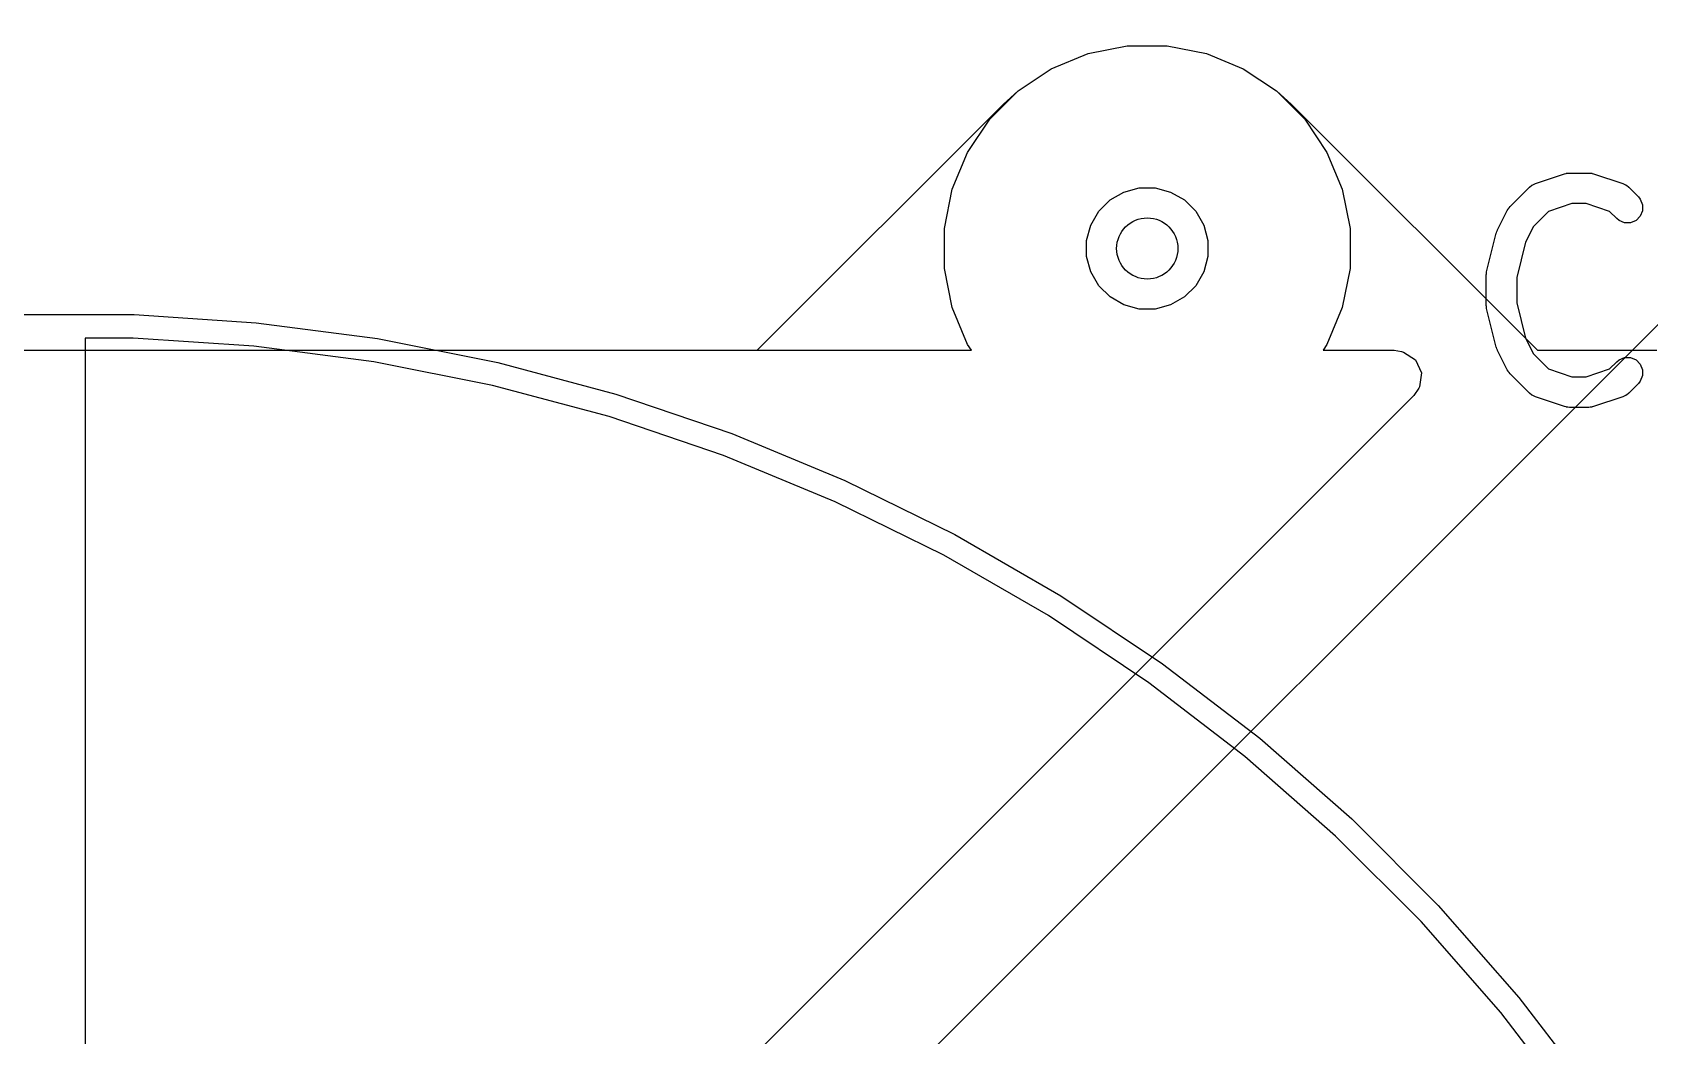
# Model space of a CAD drawing. Header units: inches. Extents: x 1.3 to 5.24, y -7.03 to -1.12.
# Drawn here: x 4.135 to 4.4475, y -4.5616 to -4.3677 of the extents above; entities that cross this region are included whole.
import ezdxf

# ---------------------------------------------------------------- set-up
doc = ezdxf.new("R2010")
doc.units = ezdxf.units.IN
doc.header["$MEASUREMENT"] = 0
for name, color, linetype, true_color in [('B.Cu', 153, 'CONTINUOUS', 0x4d7fc4), ('F.Cu', 13, 'CONTINUOUS', 0xc83434), ('F.Silkscreen', 41, 'CONTINUOUS', 0xf2eda1), ('In1.Cu', 91, 'CONTINUOUS', 0x7fc87f), ('In2.Cu', 33, 'CONTINUOUS', 0xce7d2c)]:
    doc.layers.add(name, color=color, linetype=linetype, true_color=true_color)

msp = doc.modelspace()

# ---------------------------------------------------------------- linework, layer by layer
at = {"layer": 'B.Cu', "linetype": 'CONTINUOUS'}
for p, q in [((4.24871, -4.62447), (4.50549, -4.36769)), ((4.33897, -4.37177), (4.34653, -4.37027)), ((4.34653, -4.37027), (4.35425, -4.37027)), ((4.35425, -4.37027), (4.36182, -4.37177)), ((4.33183, -4.37473), (4.33897, -4.37177)), ((4.36182, -4.37177), (4.36895, -4.37473)), ((4.32542, -4.37902), (4.33183, -4.37473)), ((4.36895, -4.37473), (4.37537, -4.37902)), ((4.32255, -4.38161), (4.32542, -4.37902)), ((4.37537, -4.37902), (4.38083, -4.38447)), ((4.27503, -4.42913), (4.32255, -4.38161)), ((4.38083, -4.38447), (4.38511, -4.39089)), ((4.38511, -4.39089), (4.38807, -4.39802)), ((4.38807, -4.39802), (4.38957, -4.40559)), ((4.38957, -4.40559), (4.38957, -4.41331)), ((4.38957, -4.41331), (4.38807, -4.42088)), ((4.38807, -4.42088), (4.38511, -4.42801)), ((3.82669, -4.42913), (4.27503, -4.42913)), ((4.38511, -4.42801), (4.38436, -4.42913)), ((4.38436, -4.42913), (4.39812, -4.42913)), ((4.39812, -4.42913), (4.3995, -4.42933)), ((4.3995, -4.42933), (4.39992, -4.42946)), ((4.39992, -4.42946), (4.40224, -4.43094)), ((4.40224, -4.43094), (4.40338, -4.43345)), ((4.40338, -4.43345), (4.40299, -4.43617)), ((4.40286, -4.43644), (4.40187, -4.43787)), ((4.40299, -4.43617), (4.40286, -4.43644)), ((4.40299, -4.43617), (4.40299, -4.43617)), ((4.40187, -4.43787), (4.22816, -4.61159))]:
    msp.add_line(p, q, dxfattribs=at)
at = {"layer": 'B.Cu'}
msp.add_circle((4.35039, -4.40945), 0.00591, dxfattribs=at)
at = {"layer": 'F.Cu', "linetype": 'CONTINUOUS'}
for p, q in [((4.33897, -4.37177), (4.34653, -4.37027)), ((4.34653, -4.37027), (4.35425, -4.37027)), ((4.35425, -4.37027), (4.36182, -4.37177)), ((4.33183, -4.37473), (4.33897, -4.37177)), ((4.36182, -4.37177), (4.36895, -4.37473)), ((4.32542, -4.37902), (4.33183, -4.37473)), ((4.36895, -4.37473), (4.37537, -4.37902)), ((4.31996, -4.38447), (4.32542, -4.37902)), ((4.37537, -4.37902), (4.37823, -4.38161)), ((4.37823, -4.38161), (4.42576, -4.42913)), ((4.31567, -4.39089), (4.31996, -4.38447)), ((4.31272, -4.39802), (4.31567, -4.39089)), ((4.31121, -4.40559), (4.31272, -4.39802)), ((4.31121, -4.41331), (4.31121, -4.40559)), ((4.31272, -4.42088), (4.31121, -4.41331)), ((4.31567, -4.42801), (4.31272, -4.42088)), ((3.5537, -4.42913), (4.31642, -4.42913)), ((4.31642, -4.42913), (4.31567, -4.42801)), ((4.42576, -4.42913), (4.44882, -4.42913))]:
    msp.add_line(p, q, dxfattribs=at)
at = {"layer": 'F.Cu'}
msp.add_circle((4.35039, -4.40945), 0.00591, dxfattribs=at)
at = {"layer": 'F.Silkscreen', "linetype": 'CONTINUOUS'}
for p, q in [((4.42539, -4.3969), (4.43101, -4.39503)), ((4.43101, -4.39503), (4.4313, -4.39496)), ((4.4313, -4.39496), (4.43137, -4.39493)), ((4.43137, -4.39493), (4.43147, -4.39492)), ((4.43147, -4.39492), (4.43158, -4.3949)), ((4.43158, -4.3949), (4.43165, -4.3949)), ((4.43165, -4.3949), (4.43195, -4.39487)), ((4.43195, -4.39487), (4.4357, -4.39487)), ((4.4357, -4.39487), (4.43599, -4.3949)), ((4.43599, -4.3949), (4.43606, -4.3949)), ((4.43606, -4.3949), (4.43617, -4.39492)), ((4.43617, -4.39492), (4.43627, -4.39493)), ((4.43627, -4.39493), (4.43634, -4.39496)), ((4.43634, -4.39496), (4.43663, -4.39503)), ((4.43663, -4.39503), (4.44225, -4.3969)), ((4.42048, -4.40136), (4.42423, -4.39761)), ((4.42423, -4.39761), (4.42468, -4.39725)), ((4.42468, -4.39725), (4.42478, -4.39721)), ((4.42478, -4.39721), (4.42486, -4.39714)), ((4.42486, -4.39714), (4.42539, -4.3969)), ((4.44225, -4.3969), (4.44278, -4.39714)), ((4.44278, -4.39714), (4.44286, -4.39721)), ((4.44286, -4.39721), (4.44296, -4.39725)), ((4.44296, -4.39725), (4.44341, -4.39761)), ((4.44341, -4.39761), (4.44528, -4.39949)), ((4.44528, -4.39949), (4.44565, -4.39994)), ((4.41806, -4.40588), (4.41993, -4.40213)), ((4.41993, -4.40213), (4.42009, -4.40188)), ((4.42009, -4.40188), (4.42012, -4.40181)), ((4.42012, -4.40181), (4.42018, -4.40173)), ((4.42018, -4.40173), (4.42024, -4.40164)), ((4.42024, -4.40164), (4.4203, -4.40159)), ((4.4203, -4.40159), (4.42048, -4.40136)), ((4.42792, -4.40228), (4.425, -4.4052)), ((4.43243, -4.40078), (4.42792, -4.40228)), ((4.43522, -4.40078), (4.43243, -4.40078)), ((4.43972, -4.40228), (4.43522, -4.40078)), ((4.44111, -4.40366), (4.43972, -4.40228)), ((4.44565, -4.39994), (4.44609, -4.401)), ((4.44609, -4.40215), (4.44565, -4.40322)), ((4.44609, -4.401), (4.44609, -4.40215)), ((4.425, -4.4052), (4.42348, -4.40823)), ((4.44155, -4.40403), (4.44111, -4.40366)), ((4.44262, -4.40447), (4.44155, -4.40403)), ((4.44377, -4.40447), (4.44262, -4.40447)), ((4.44484, -4.40403), (4.44377, -4.40447)), ((4.44565, -4.40322), (4.44484, -4.40403)), ((4.41596, -4.41398), (4.41783, -4.40649)), ((4.41783, -4.40649), (4.41785, -4.40644)), ((4.41785, -4.40642), (4.41794, -4.40618)), ((4.41785, -4.40644), (4.41785, -4.40642)), ((4.41794, -4.40618), (4.41803, -4.40594)), ((4.41803, -4.40594), (4.41804, -4.40592)), ((4.41804, -4.40592), (4.41806, -4.40588)), ((4.42348, -4.40823), (4.42178, -4.41506)), ((4.41587, -4.41456), (4.41591, -4.41434)), ((4.41588, -4.4146), (4.41587, -4.41456)), ((4.41587, -4.4147), (4.41588, -4.4146)), ((4.41587, -4.42032), (4.41587, -4.4147)), ((4.41591, -4.41434), (4.41593, -4.41412)), ((4.41593, -4.41412), (4.41594, -4.41408)), ((4.41594, -4.41408), (4.41596, -4.41398)), ((4.42178, -4.41506), (4.42178, -4.41996)), ((4.41588, -4.42043), (4.41587, -4.42032)), ((4.41587, -4.42047), (4.41588, -4.42043)), ((4.41591, -4.42068), (4.41587, -4.42047)), ((4.41593, -4.4209), (4.41591, -4.42068)), ((4.41594, -4.42094), (4.41593, -4.4209)), ((4.41596, -4.42104), (4.41594, -4.42094)), ((4.41783, -4.42854), (4.41596, -4.42104)), ((4.42178, -4.41996), (4.42348, -4.42679)), ((4.131, -4.42224), (4.15465, -4.42224)), ((4.15465, -4.42224), (4.17825, -4.42379)), ((4.17825, -4.42379), (4.2017, -4.42687)), ((4.1545, -4.42677), (4.14519, -4.42677)), ((4.14519, -4.42677), (4.14519, -5.14016)), ((4.17781, -4.4283), (4.1545, -4.42677)), ((4.2017, -4.42687), (4.2249, -4.43149)), ((4.42348, -4.42679), (4.425, -4.42982)), ((4.20096, -4.43135), (4.17781, -4.4283)), ((4.41785, -4.42858), (4.41783, -4.42854)), ((4.41785, -4.4286), (4.41785, -4.42858)), ((4.41794, -4.42884), (4.41785, -4.4286)), ((4.41803, -4.42908), (4.41794, -4.42884)), ((4.41804, -4.4291), (4.41803, -4.42908)), ((4.41806, -4.42914), (4.41804, -4.4291)), ((4.41993, -4.43289), (4.41806, -4.42914)), ((4.425, -4.42982), (4.42792, -4.43274)), ((4.44155, -4.43099), (4.44262, -4.43055)), ((4.44262, -4.43055), (4.44377, -4.43055)), ((4.44377, -4.43055), (4.44484, -4.43099)), ((4.22387, -4.4359), (4.20096, -4.43135)), ((4.2249, -4.43149), (4.24774, -4.43761)), ((4.42009, -4.43314), (4.41993, -4.43289)), ((4.42012, -4.43321), (4.42009, -4.43314)), ((4.42018, -4.43329), (4.42012, -4.43321)), ((4.42024, -4.43338), (4.42018, -4.43329)), ((4.4203, -4.43343), (4.42024, -4.43338)), ((4.42048, -4.43366), (4.4203, -4.43343)), ((4.42423, -4.43741), (4.42048, -4.43366)), ((4.42792, -4.43274), (4.43243, -4.43424)), ((4.43522, -4.43424), (4.43972, -4.43274)), ((4.43972, -4.43274), (4.44111, -4.43136)), ((4.44111, -4.43136), (4.44155, -4.43099)), ((4.44484, -4.43099), (4.44565, -4.43181)), ((4.44565, -4.43181), (4.44609, -4.43287)), ((4.44609, -4.43287), (4.44609, -4.43402)), ((4.24642, -4.44195), (4.22387, -4.4359)), ((4.43243, -4.43424), (4.43522, -4.43424)), ((4.44528, -4.43554), (4.44341, -4.43741)), ((4.44565, -4.43509), (4.44528, -4.43554)), ((4.44609, -4.43402), (4.44565, -4.43509)), ((4.24774, -4.43761), (4.27014, -4.44521)), ((4.42468, -4.43778), (4.42423, -4.43741)), ((4.42478, -4.43782), (4.42468, -4.43778)), ((4.42486, -4.43789), (4.42478, -4.43782)), ((4.42539, -4.43812), (4.42486, -4.43789)), ((4.43101, -4.44), (4.42539, -4.43812)), ((4.4313, -4.44006), (4.43101, -4.44)), ((4.43137, -4.44009), (4.4313, -4.44006)), ((4.43147, -4.4401), (4.43137, -4.44009)), ((4.43158, -4.44013), (4.43147, -4.4401)), ((4.43617, -4.4401), (4.43606, -4.44013)), ((4.43627, -4.44009), (4.43617, -4.4401)), ((4.43634, -4.44006), (4.43627, -4.44009)), ((4.43663, -4.44), (4.43634, -4.44006)), ((4.44225, -4.43812), (4.43663, -4.44)), ((4.44278, -4.43789), (4.44225, -4.43812)), ((4.44286, -4.43782), (4.44278, -4.43789)), ((4.44296, -4.43778), (4.44286, -4.43782)), ((4.44341, -4.43741), (4.44296, -4.43778)), ((4.26854, -4.44945), (4.24642, -4.44195)), ((4.43165, -4.44012), (4.43158, -4.44013)), ((4.43195, -4.44015), (4.43165, -4.44012)), ((4.4357, -4.44015), (4.43195, -4.44015)), ((4.43599, -4.44012), (4.4357, -4.44015)), ((4.43606, -4.44013), (4.43599, -4.44012)), ((4.27014, -4.44521), (4.29199, -4.45426)), ((4.29011, -4.45839), (4.26854, -4.44945)), ((4.29199, -4.45426), (4.3132, -4.46472)), ((4.31106, -4.46872), (4.29011, -4.45839)), ((4.3132, -4.46472), (4.33368, -4.47655)), ((4.33128, -4.4804), (4.31106, -4.46872)), ((4.33368, -4.47655), (4.35334, -4.48969)), ((4.3507, -4.49337), (4.33128, -4.4804)), ((4.35334, -4.48969), (4.37211, -4.50409)), ((4.36923, -4.50759), (4.3507, -4.49337)), ((4.37211, -4.50409), (4.38989, -4.51968)), ((4.38679, -4.52299), (4.36923, -4.50759)), ((4.38989, -4.51968), (4.40661, -4.5364)), ((4.4033, -4.5395), (4.38679, -4.52299)), ((4.40661, -4.5364), (4.42221, -4.55418)), ((4.4187, -4.55706), (4.4033, -4.5395)), ((4.42221, -4.55418), (4.4366, -4.57295)), ((4.43292, -4.57559), (4.4187, -4.55706))]:
    msp.add_line(p, q, dxfattribs=at)
at = {"layer": 'In1.Cu', "linetype": 'CONTINUOUS'}
for p, q in [((4.3432, -4.40008), (4.34587, -4.39854)), ((4.34587, -4.39854), (4.34885, -4.39774)), ((4.34885, -4.39774), (4.35194, -4.39774)), ((4.35194, -4.39774), (4.35491, -4.39854)), ((4.35491, -4.39854), (4.35758, -4.40008)), ((4.33948, -4.40493), (4.34102, -4.40226)), ((4.34102, -4.40226), (4.3432, -4.40008)), ((4.35758, -4.40008), (4.35976, -4.40226)), ((4.35976, -4.40226), (4.36131, -4.40493)), ((4.33868, -4.40791), (4.33948, -4.40493)), ((4.36131, -4.40493), (4.3621, -4.40791)), ((4.33868, -4.41099), (4.33868, -4.40791)), ((4.3621, -4.40791), (4.3621, -4.41099)), ((4.33948, -4.41397), (4.33868, -4.41099)), ((4.3621, -4.41099), (4.36131, -4.41397)), ((4.34102, -4.41664), (4.33948, -4.41397)), ((4.36131, -4.41397), (4.35976, -4.41664)), ((4.3432, -4.41882), (4.34102, -4.41664)), ((4.35976, -4.41664), (4.35758, -4.41882)), ((4.34587, -4.42036), (4.3432, -4.41882)), ((4.34885, -4.42116), (4.34587, -4.42036)), ((4.35194, -4.42116), (4.34885, -4.42116)), ((4.35491, -4.42036), (4.35194, -4.42116)), ((4.35758, -4.41882), (4.35491, -4.42036))]:
    msp.add_line(p, q, dxfattribs=at)
at = {"layer": 'In1.Cu'}
msp.add_circle((4.35039, -4.40945), 0.00591, dxfattribs=at)
at = {"layer": 'In2.Cu', "linetype": 'CONTINUOUS'}
for p, q in [((4.3432, -4.40008), (4.34587, -4.39854)), ((4.34587, -4.39854), (4.34885, -4.39774)), ((4.34885, -4.39774), (4.35194, -4.39774)), ((4.35194, -4.39774), (4.35491, -4.39854)), ((4.35491, -4.39854), (4.35758, -4.40008)), ((4.33948, -4.40493), (4.34102, -4.40226)), ((4.34102, -4.40226), (4.3432, -4.40008)), ((4.35758, -4.40008), (4.35976, -4.40226)), ((4.35976, -4.40226), (4.36131, -4.40493)), ((4.33868, -4.40791), (4.33948, -4.40493)), ((4.36131, -4.40493), (4.3621, -4.40791)), ((4.33868, -4.41099), (4.33868, -4.40791)), ((4.3621, -4.40791), (4.3621, -4.41099)), ((4.33948, -4.41397), (4.33868, -4.41099)), ((4.3621, -4.41099), (4.36131, -4.41397)), ((4.34102, -4.41664), (4.33948, -4.41397)), ((4.36131, -4.41397), (4.35976, -4.41664)), ((4.3432, -4.41882), (4.34102, -4.41664)), ((4.35976, -4.41664), (4.35758, -4.41882)), ((4.34587, -4.42036), (4.3432, -4.41882)), ((4.34885, -4.42116), (4.34587, -4.42036)), ((4.35194, -4.42116), (4.34885, -4.42116)), ((4.35491, -4.42036), (4.35194, -4.42116)), ((4.35758, -4.41882), (4.35491, -4.42036))]:
    msp.add_line(p, q, dxfattribs=at)
at = {"layer": 'In2.Cu'}
msp.add_circle((4.35039, -4.40945), 0.00591, dxfattribs=at)

doc.saveas('drawing.dxf')
